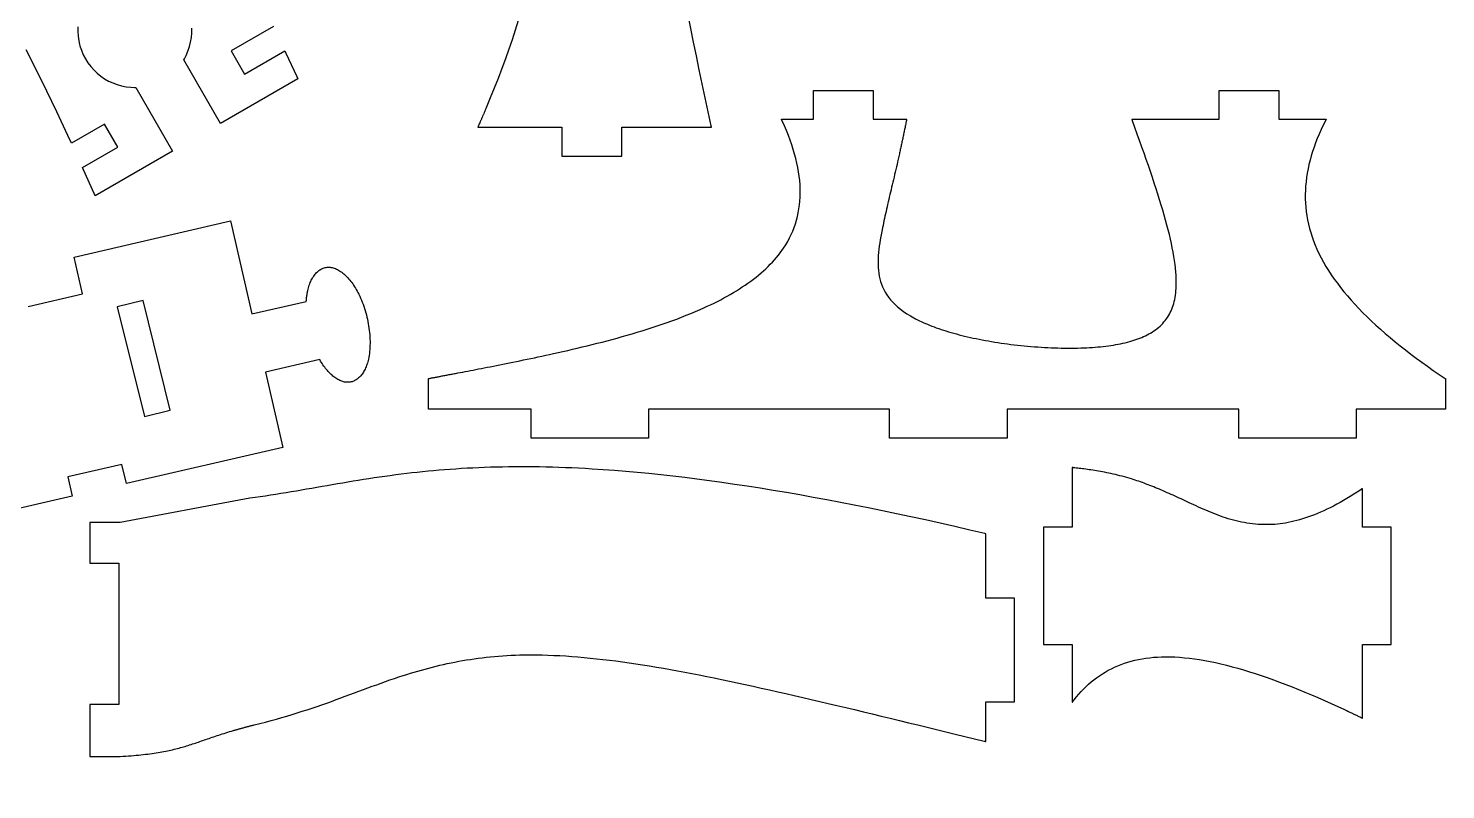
# Model space of a CAD drawing. Extents: x 0 to 202, y 0 to 290.
# Drawn here: x 97.7 to 196.1, y 0 to 52.9 of the extents above; entities that cross this region are included whole.
import ezdxf

# ---------------------------------------------------------------- set-up
doc = ezdxf.new("R2010")
doc.units = 0
doc.layers.get('0').update_dxf_attribs({"linetype": 'CONTINUOUS'})

msp = doc.modelspace()

# ---------------------------------------------------------------- linework, layer by layer
at = {"color": 0}
for points in [[(131.684, 53.4233), (131.477, 52.7631), (131.26, 52.0994), (131.033, 51.4328), (130.796, 50.7631), (130.55, 50.0901), (130.293, 49.4143), (130.028, 48.7353), (129.752, 48.0535), (129.468, 47.3686), (129.45, 47.3271), (129.433, 47.2856), (129.398, 47.2025), (129.38, 47.161), (129.362, 47.1193), (129.345, 47.0778), (129.327, 47.0363), (129.291, 46.9529), (129.273, 46.9114), (129.255, 46.8697), (129.238, 46.8281), (129.22, 46.7864), (129.184, 46.7031), (129.166, 46.6614), (129.148, 46.6197), (129.129, 46.5779), (129.111, 46.5363), (129.093, 46.4944), (129.075, 46.4528), (129.056, 46.411), (129.038, 46.3693), (129.02, 46.3274), (128.983, 46.2439), (128.965, 46.2021), (128.928, 46.1183), (128.926, 46.1149), (128.924, 46.1114), (128.921, 46.1043), (128.92, 46.1008), (128.918, 46.0974), (128.917, 46.0938), (128.915, 46.0903), (128.914, 46.0868), (128.912, 46.0833), (128.91, 46.0797), (128.909, 46.0763), (128.907, 46.0728), (128.906, 46.0692), (128.903, 46.0622), (128.901, 46.0588), (128.898, 46.0517), (128.897, 46.0481), (128.895, 46.0446), (128.893, 46.0411), (128.892, 46.0376), (128.89, 46.034), (128.889, 46.0306), (128.887, 46.0271), (128.884, 46.02), (128.883, 46.0165), (128.881, 46.0131), (134.726, 46.0131), (134.726, 44.0131), (138.876, 44.0131), (138.876, 46.0131), (145.11, 46.0131), (145.108, 46.0192), (145.108, 46.0221), (145.106, 46.0342), (145.104, 46.0372), (145.104, 46.0403), (145.101, 46.0554), (145.1, 46.0585), (145.099, 46.0675), (145.097, 46.0706), (145.097, 46.0736), (145.096, 46.0767), (145.093, 46.0918), (145.092, 46.0947), (145.092, 46.1008), (145.09, 46.1039), (144.878, 47.0874), (144.669, 48.0654), (144.464, 49.0383), (144.263, 50.0057), (144.063, 50.9678), (143.867, 51.9243), (143.675, 52.8754), (143.486, 53.8208)], [(101.123, 52.9883), (101.116, 52.6636), (101.135, 52.3367), (101.183, 52.0092), (101.236, 51.7632), (101.258, 51.6825), (101.281, 51.6018), (101.361, 51.3633), (101.489, 51.0581), (101.64, 50.7674), (101.813, 50.4925), (102.007, 50.2343), (102.22, 49.9938), (102.452, 49.7721), (102.7, 49.57), (102.964, 49.3886), (103.242, 49.2289), (103.533, 49.0918), (103.835, 48.9785), (104.148, 48.8896), (104.469, 48.8265), (104.798, 48.7901), (105.05, 48.78), (105.133, 48.7813), (107.694, 44.349), (107.694, 44.349), (102.323, 41.2458), (102.25, 41.4107), (101.517, 43.0561), (101.442, 43.2203), (103.891, 44.6349), (102.966, 46.2367), (100.67, 44.9103), (100.418, 45.4549), (99.65, 47.0825), (98.6057, 49.2428), (97.5372, 51.3911)], [(114.707, 53.0203), (111.754, 51.3143), (112.68, 49.7124), (115.491, 51.3365), (115.566, 51.1731), (116.312, 49.5343), (116.385, 49.37), (111.028, 46.2749), (108.467, 50.7072), (108.51, 50.779), (108.627, 51.0019), (108.76, 51.3051), (108.865, 51.6151), (108.945, 51.9303), (108.997, 52.2487), (109.024, 52.5692), (109.025, 52.8899)], [(97.6604, 33.5621), (101.441, 34.435), (100.849, 37.0026), (111.712, 39.5133), (113.205, 33.0457), (116.975, 33.916), (116.977, 33.9389), (116.978, 33.9617), (116.98, 33.9844), (116.982, 34.0069), (116.983, 34.0296), (116.985, 34.0521), (116.987, 34.0746), (116.99, 34.0969), (116.992, 34.1193), (116.994, 34.1415), (116.996, 34.1636), (116.999, 34.1857), (117.001, 34.2078), (117.004, 34.2297), (117.007, 34.2515), (117.01, 34.2733), (117.012, 34.2951), (117.015, 34.3167), (117.018, 34.3383), (117.022, 34.3597), (117.025, 34.3812), (117.028, 34.4025), (117.032, 34.4238), (117.035, 34.4449), (117.038, 34.466), (117.042, 34.4869), (117.046, 34.5079), (117.05, 34.5288), (117.054, 34.5494), (117.057, 34.5701), (117.079, 34.6715), (117.102, 34.7706), (117.127, 34.8672), (117.155, 34.9612), (117.185, 35.0528), (117.217, 35.1415), (117.25, 35.2276), (117.286, 35.3108), (117.324, 35.3911), (117.364, 35.4686), (117.405, 35.5429), (117.449, 35.6143), (117.494, 35.6825), (117.541, 35.7474), (117.589, 35.809), (117.639, 35.8674), (117.691, 35.9224), (117.744, 35.9738), (117.799, 36.0215), (117.855, 36.0658), (117.912, 36.1064), (117.971, 36.1432), (118.031, 36.1761), (118.092, 36.2053), (118.155, 36.2304), (118.218, 36.2515), (118.283, 36.2685), (118.348, 36.2813), (118.415, 36.29), (118.483, 36.2943), (118.551, 36.2942), (118.624, 36.2894), (118.697, 36.28), (118.77, 36.2658), (118.844, 36.2472), (118.918, 36.2242), (118.992, 36.1965), (119.066, 36.1647), (119.14, 36.1285), (119.213, 36.0882), (119.287, 36.0439), (119.36, 35.9954), (119.433, 35.9431), (119.506, 35.8869), (119.578, 35.8269), (119.65, 35.7633), (119.722, 35.696), (119.792, 35.6251), (119.862, 35.5508), (119.931, 35.4732), (119.999, 35.3922), (120.067, 35.3081), (120.133, 35.2207), (120.198, 35.1303), (120.263, 35.0368), (120.326, 34.9404), (120.387, 34.8413), (120.448, 34.7394), (120.507, 34.6349), (120.565, 34.5276), (120.621, 34.4179), (120.685, 34.2854), (120.747, 34.1497), (120.806, 34.0113), (120.863, 33.8703), (120.917, 33.7271), (120.968, 33.5817), (121.017, 33.4343), (121.062, 33.2854), (121.105, 33.135), (121.146, 32.9835), (121.183, 32.8308), (121.218, 32.6775), (121.249, 32.5236), (121.278, 32.3693), (121.304, 32.215), (121.327, 32.0607), (121.347, 31.9068), (121.363, 31.7533), (121.377, 31.6008), (121.387, 31.4492), (121.395, 31.2988), (121.399, 31.1499), (121.4, 31.0025), (121.397, 30.8571), (121.392, 30.7139), (121.383, 30.5729), (121.371, 30.4344), (121.355, 30.2988), (121.336, 30.1661), (121.313, 30.0367), (121.288, 29.9106), (121.265, 29.8161), (121.241, 29.7239), (121.214, 29.634), (121.186, 29.5464), (121.156, 29.4614), (121.124, 29.3788), (121.09, 29.2988), (121.054, 29.2214), (121.017, 29.1465), (120.978, 29.0746), (120.937, 29.0053), (120.895, 28.939), (120.851, 28.8756), (120.805, 28.815), (120.758, 28.7575), (120.71, 28.7032), (120.66, 28.6519), (120.608, 28.6039), (120.556, 28.5592), (120.502, 28.5176), (120.447, 28.4797), (120.391, 28.445), (120.333, 28.4139), (120.275, 28.3864), (120.215, 28.3625), (120.154, 28.3422), (120.093, 28.3257), (120.03, 28.3131), (119.966, 28.3042), (119.902, 28.2992), (119.836, 28.2982), (119.77, 28.3014), (119.703, 28.3083), (119.636, 28.3192), (119.568, 28.3339), (119.501, 28.3524), (119.433, 28.3744), (119.366, 28.4003), (119.298, 28.4297), (119.23, 28.4626), (119.163, 28.499), (119.095, 28.5389), (119.028, 28.5821), (118.961, 28.6288), (118.894, 28.6785), (118.828, 28.7315), (118.762, 28.7876), (118.696, 28.8468), (118.631, 28.9092), (118.567, 28.9743), (118.503, 29.0425), (118.439, 29.1135), (118.377, 29.1874), (118.315, 29.2639), (118.254, 29.3432), (118.194, 29.4251), (118.135, 29.5097), (118.077, 29.5967), (118.02, 29.6862), (117.964, 29.7781), (117.909, 29.8724), (117.909, 29.8724), (114.139, 29.0021), (115.345, 23.7774), (104.482, 21.2665), (104.175, 22.5964), (100.423, 21.7303), (100.73, 20.3996), (12.4702, 0.00092)]]:
    msp.add_lwpolyline(points, dxfattribs=at)
for points in [[(187.732, 46.4646), (187.578, 46.1581), (187.433, 45.8524), (187.297, 45.5471), (187.169, 45.2426), (187.051, 44.9388), (186.942, 44.6354), (186.84, 44.3328), (186.749, 44.0307), (186.665, 43.7294), (186.592, 43.4286), (186.526, 43.1285), (186.471, 42.8289), (186.425, 42.53), (186.389, 42.2317), (186.361, 41.934), (186.343, 41.6369), (186.336, 41.3406), (186.337, 41.0447), (186.349, 40.7494), (186.371, 40.4549), (186.401, 40.161), (186.443, 39.8676), (186.494, 39.5749), (186.556, 39.2828), (186.628, 38.9911), (186.71, 38.7003), (186.803, 38.41), (186.906, 38.1203), (187.018, 37.8311), (187.143, 37.5426), (187.282, 37.2449), (187.433, 36.9476), (187.594, 36.6511), (187.767, 36.355), (187.95, 36.0596), (188.144, 35.7646), (188.347, 35.4703), (188.563, 35.1765), (188.786, 34.8832), (189.021, 34.5906), (189.265, 34.2983), (189.519, 34.0067), (189.783, 33.7156), (190.057, 33.4249), (190.34, 33.1349), (190.632, 32.8453), (190.933, 32.5563), (191.244, 32.2676), (191.564, 31.9797), (191.892, 31.6921), (192.228, 31.405), (192.574, 31.1185), (192.928, 30.8325), (193.29, 30.5469), (193.661, 30.2618), (194.039, 29.9772), (194.425, 29.6931), (194.819, 29.4093), (195.222, 29.1261), (195.632, 28.8433), (196.049, 28.561), (196.05, 28.5603), (196.051, 28.5596), (196.053, 28.5581), (196.054, 28.5574), (196.056, 28.5565), (196.057, 28.5558), (196.058, 28.5551), (196.058, 28.5543), (196.06, 28.5536), (196.061, 28.5529), (196.063, 28.5521), (196.064, 28.5514), (196.064, 28.5507), (196.067, 28.5492), (196.068, 28.5483), (196.069, 28.5476), (196.069, 28.5469), (196.071, 28.5461), (196.072, 28.5454), (196.075, 28.5439), (196.075, 28.5432), (196.076, 28.5425), (196.078, 28.5417), (196.079, 28.541), (196.081, 28.5403), (196.082, 28.5388), (196.082, 26.4238), (189.876, 26.4238), (189.876, 24.4238), (181.726, 24.4238), (181.726, 26.4238), (165.629, 26.4238), (165.629, 24.4238), (157.479, 24.4238), (157.479, 26.4238), (140.74, 26.4238), (140.74, 24.4238), (132.589, 24.4238), (132.589, 26.4238), (125.461, 26.4238), (125.461, 28.561), (125.463, 28.5612), (125.465, 28.5617), (125.468, 28.5621), (125.469, 28.5625), (125.472, 28.5628), (125.473, 28.5632), (125.476, 28.5636), (125.478, 28.564), (125.48, 28.5643), (125.482, 28.5647), (125.484, 28.5651), (125.486, 28.5656), (125.49, 28.5663), (125.492, 28.5667), (125.494, 28.5671), (125.496, 28.5675), (125.498, 28.5678), (125.5, 28.5682), (125.502, 28.5686), (125.504, 28.5689), (125.506, 28.5694), (125.508, 28.5697), (125.51, 28.5701), (125.512, 28.5706), (125.514, 28.571), (125.516, 28.5712), (125.518, 28.5717), (125.52, 28.5721), (125.522, 28.5724), (125.572, 28.5819), (125.624, 28.5915), (125.676, 28.6014), (125.729, 28.6117), (125.784, 28.6219), (125.84, 28.6325), (125.896, 28.6432), (125.954, 28.6542), (126.013, 28.6654), (126.073, 28.6768), (126.134, 28.6883), (126.197, 28.7001), (126.26, 28.7122), (126.324, 28.7244), (126.39, 28.7371), (126.457, 28.7497), (126.524, 28.7626), (126.593, 28.7758), (126.663, 28.7892), (126.734, 28.8026), (126.807, 28.8165), (126.88, 28.8306), (126.954, 28.8447), (127.03, 28.8592), (127.106, 28.8739), (127.184, 28.8888), (127.263, 28.9039), (127.343, 28.9192), (127.424, 28.9347), (127.506, 28.9506), (127.67, 28.9819), (127.838, 29.0142), (128.01, 29.0472), (128.187, 29.0811), (128.368, 29.116), (128.553, 29.1515), (128.743, 29.1881), (128.937, 29.2254), (129.134, 29.2639), (129.336, 29.3031), (129.542, 29.3432), (129.751, 29.3843), (129.965, 29.4264), (130.182, 29.4694), (130.403, 29.5133), (130.628, 29.5583), (130.857, 29.6044), (131.089, 29.6514), (131.325, 29.6994), (131.565, 29.7485), (131.808, 29.7986), (132.054, 29.8497), (132.304, 29.9019), (132.557, 29.9553), (132.814, 30.0097), (133.074, 30.0653), (133.337, 30.1219), (133.603, 30.1797), (133.872, 30.2386), (134.145, 30.2988), (134.468, 30.3706), (134.794, 30.4442), (135.124, 30.5194), (135.457, 30.5965), (135.793, 30.6754), (136.132, 30.756), (136.472, 30.8386), (136.816, 30.9231), (137.16, 31.0096), (137.507, 31.0982), (137.854, 31.1888), (138.203, 31.2814), (138.552, 31.3761), (138.901, 31.4732), (139.251, 31.5724), (139.6, 31.6739), (139.95, 31.7776), (140.299, 31.8837), (140.646, 31.9924), (140.992, 32.1033), (141.336, 32.2168), (141.679, 32.3328), (142.021, 32.4514), (142.358, 32.5725), (142.694, 32.6962), (143.028, 32.8228), (143.357, 32.9521), (143.683, 33.084), (144.006, 33.2189), (144.325, 33.3565), (144.569, 33.4657), (144.811, 33.5767), (145.05, 33.6893), (145.286, 33.8039), (145.518, 33.9204), (145.747, 34.0388), (145.972, 34.1589), (146.194, 34.281), (146.413, 34.4049), (146.628, 34.5307), (146.837, 34.6585), (147.044, 34.7882), (147.247, 34.9197), (147.446, 35.0532), (147.64, 35.1888), (147.831, 35.3261), (148.017, 35.4656), (148.199, 35.6069), (148.375, 35.7503), (148.547, 35.8956), (148.715, 36.0429), (148.879, 36.1922), (149.036, 36.3435), (149.19, 36.4969), (149.337, 36.6524), (149.481, 36.8099), (149.619, 36.9693), (149.751, 37.131), (149.879, 37.2946), (150.001, 37.4604), (150.117, 37.6282), (150.264, 37.8565), (150.401, 38.0886), (150.528, 38.3246), (150.644, 38.5643), (150.751, 38.8078), (150.849, 39.055), (150.936, 39.3061), (151.013, 39.561), (151.081, 39.8196), (151.138, 40.0821), (151.183, 40.3483), (151.221, 40.6183), (151.247, 40.8921), (151.264, 41.1696), (151.271, 41.451), (151.268, 41.736), (151.256, 42.0249), (151.232, 42.3175), (151.199, 42.6139), (151.156, 42.914), (151.101, 43.2181), (151.039, 43.5257), (150.965, 43.8371), (150.881, 44.1524), (150.788, 44.4712), (150.683, 44.7939), (150.569, 45.1204), (150.446, 45.4507), (150.313, 45.7846), (150.168, 46.1222), (150.014, 46.4636), (150.013, 46.4672), (150.01, 46.4707), (150.008, 46.4743), (150.007, 46.4779), (150.006, 46.4814), (150.004, 46.485), (150.003, 46.4885), (150, 46.4921), (149.999, 46.4956), (149.997, 46.4992), (149.996, 46.5028), (149.994, 46.5062), (149.992, 46.5099), (149.99, 46.5133), (149.989, 46.5169), (149.987, 46.5206), (149.983, 46.5275), (149.982, 46.5311), (149.981, 46.5347), (149.979, 46.5382), (149.978, 46.5418), (149.976, 46.5454), (149.974, 46.5489), (149.972, 46.5525), (149.971, 46.556), (149.969, 46.5596), (149.968, 46.5631), (149.965, 46.5667), (149.964, 46.5701), (149.962, 46.5738), (152.183, 46.5738), (152.183, 48.5738), (156.333, 48.5738), (156.333, 46.5738), (158.66, 46.5738), (158.66, 46.5707), (158.657, 46.5618), (158.657, 46.5588), (158.657, 46.5558), (158.654, 46.5439), (158.653, 46.5408), (158.651, 46.5318), (158.651, 46.5288), (158.65, 46.5258), (158.65, 46.5228), (158.649, 46.5168), (158.647, 46.5139), (158.647, 46.5079), (158.646, 46.5049), (158.646, 46.5019), (158.644, 46.4989), (158.643, 46.4899), (158.643, 46.4868), (158.642, 46.4839), (158.626, 46.4047), (158.61, 46.3257), (158.593, 46.2467), (158.578, 46.1679), (158.561, 46.0893), (158.546, 46.0107), (158.529, 45.9324), (158.513, 45.8542), (158.497, 45.7761), (158.481, 45.6982), (158.464, 45.6203), (158.449, 45.5426), (158.432, 45.4651), (158.415, 45.3878), (158.399, 45.3106), (158.383, 45.2335), (158.367, 45.1565), (158.35, 45.0797), (158.333, 45.0031), (158.318, 44.9265), (158.301, 44.8501), (158.285, 44.7739), (158.268, 44.6978), (158.251, 44.6218), (158.235, 44.546), (158.219, 44.4703), (158.203, 44.3949), (158.186, 44.3194), (158.169, 44.2442), (158.153, 44.169), (158.112, 43.9854), (158.071, 43.8025), (158.031, 43.6204), (157.989, 43.4393), (157.947, 43.259), (157.907, 43.0796), (157.865, 42.901), (157.824, 42.7233), (157.782, 42.5465), (157.74, 42.3706), (157.699, 42.1956), (157.657, 42.0214), (157.617, 41.8482), (157.575, 41.6758), (157.535, 41.5044), (157.494, 41.334), (157.456, 41.1644), (157.415, 40.9958), (157.376, 40.8281), (157.337, 40.6613), (157.3, 40.4954), (157.263, 40.3306), (157.225, 40.1667), (157.189, 40.0036), (157.153, 39.8417), (157.118, 39.6806), (157.083, 39.5206), (157.05, 39.3614), (157.018, 39.2033), (156.986, 39.0461), (156.956, 38.89), (156.911, 38.6592), (156.869, 38.4306), (156.831, 38.2043), (156.794, 37.9804), (156.761, 37.759), (156.733, 37.54), (156.71, 37.3233), (156.692, 37.1092), (156.679, 36.8975), (156.672, 36.6883), (156.674, 36.4817), (156.681, 36.2776), (156.697, 36.0761), (156.721, 35.8771), (156.754, 35.6807), (156.796, 35.4869), (156.849, 35.2958), (156.911, 35.1075), (156.985, 34.9218), (157.071, 34.7387), (157.168, 34.5585), (157.278, 34.381), (157.4, 34.2061), (157.538, 34.0342), (157.688, 33.8651), (157.853, 33.6988), (158.033, 33.5353), (158.231, 33.3747), (158.443, 33.2171), (158.672, 33.0622), (158.918, 32.9104), (159.036, 32.8431), (159.156, 32.7762), (159.281, 32.7103), (159.408, 32.6449), (159.54, 32.5803), (159.675, 32.5164), (159.814, 32.4532), (159.957, 32.3908), (160.103, 32.3292), (160.251, 32.2683), (160.404, 32.2085), (160.56, 32.1493), (160.719, 32.091), (160.882, 32.0336), (161.049, 31.9771), (161.218, 31.9214), (161.39, 31.8667), (161.567, 31.8131), (161.744, 31.7601), (161.926, 31.7083), (162.112, 31.6575), (162.3, 31.6076), (162.492, 31.5589), (162.686, 31.5111), (162.883, 31.4644), (163.083, 31.4187), (163.286, 31.3743), (163.492, 31.3308), (163.7, 31.2886), (163.911, 31.2475), (164.124, 31.2079), (164.337, 31.1696), (164.554, 31.1325), (164.774, 31.0965), (164.994, 31.0618), (165.218, 31.0283), (165.443, 30.9962), (165.669, 30.9654), (165.897, 30.936), (166.126, 30.9079), (166.358, 30.8812), (166.589, 30.856), (166.822, 30.8322), (167.056, 30.81), (167.289, 30.7893), (167.524, 30.7701), (167.758, 30.7526), (167.993, 30.7367), (168.226, 30.7225), (168.461, 30.7099), (168.694, 30.699), (168.928, 30.6899), (169.16, 30.6825), (169.392, 30.6769), (169.622, 30.6732), (169.851, 30.6713), (170.079, 30.6713), (170.304, 30.6732), (170.529, 30.6771), (170.751, 30.6829), (170.972, 30.6907), (171.169, 30.6997), (171.365, 30.7103), (171.558, 30.7228), (171.75, 30.7369), (171.939, 30.7529), (172.125, 30.7707), (172.308, 30.7904), (172.489, 30.8118), (172.667, 30.8351), (172.843, 30.8604), (173.015, 30.8875), (173.186, 30.9165), (173.353, 30.9475), (173.517, 30.9806), (173.678, 31.0154), (173.836, 31.0524), (173.992, 31.0913), (174.143, 31.1322), (174.292, 31.1751), (174.438, 31.2203), (174.579, 31.2674), (174.718, 31.3167), (174.854, 31.3681), (174.986, 31.4215), (175.114, 31.4772), (175.239, 31.535), (175.361, 31.595), (175.478, 31.6572), (175.592, 31.7217), (175.701, 31.7885), (175.821, 31.8658), (175.935, 31.9461), (176.044, 32.0292), (176.15, 32.1153), (176.251, 32.2042), (176.347, 32.2961), (176.439, 32.391), (176.526, 32.4889), (176.608, 32.5899), (176.688, 32.6939), (176.761, 32.8011), (176.832, 32.9114), (176.897, 33.025), (176.958, 33.1417), (177.015, 33.2617), (177.068, 33.385), (177.117, 33.5115), (177.161, 33.6415), (177.201, 33.7749), (177.237, 33.9115), (177.269, 34.0517), (177.297, 34.1953), (177.321, 34.3425), (177.342, 34.4931), (177.357, 34.6474), (177.369, 34.8051), (177.378, 34.9667), (177.382, 35.1318), (177.382, 35.3007), (177.379, 35.4732), (177.368, 35.7175), (177.35, 35.969), (177.325, 36.2276), (177.293, 36.4935), (177.256, 36.7665), (177.211, 37.0469), (177.161, 37.3344), (177.104, 37.6293), (177.042, 37.9315), (176.972, 38.241), (176.899, 38.5578), (176.818, 38.8821), (176.732, 39.2137), (176.64, 39.5526), (176.543, 39.8992), (176.44, 40.2531), (176.333, 40.6144), (176.221, 40.9833), (176.103, 41.3597), (175.981, 41.7436), (175.853, 42.135), (175.721, 42.5342), (175.585, 42.9407), (175.443, 43.355), (175.297, 43.7769), (175.149, 44.2065), (174.994, 44.6438), (174.836, 45.0886), (174.675, 45.5412), (174.508, 46.0017), (174.339, 46.4699), (174.339, 46.4732), (174.337, 46.4765), (174.336, 46.4799), (174.335, 46.4832), (174.332, 46.49), (174.331, 46.4933), (174.329, 46.4967), (174.329, 46.5), (174.326, 46.5067), (174.325, 46.5101), (174.324, 46.5133), (174.322, 46.5168), (174.321, 46.5201), (174.319, 46.5235), (174.319, 46.5268), (174.318, 46.5301), (174.317, 46.5335), (174.315, 46.5369), (174.314, 46.5403), (174.313, 46.5436), (174.311, 46.5469), (174.31, 46.5503), (174.31, 46.5536), (174.308, 46.5571), (174.307, 46.5604), (174.306, 46.5638), (174.303, 46.5704), (174.301, 46.5738), (180.347, 46.5738), (180.347, 48.5738), (184.497, 48.5738), (184.497, 46.5738), (187.788, 46.5738), (187.732, 46.4646)], [(103.849, 33.5343), (105.737, 25.9147), (107.532, 26.3597), (105.644, 33.9793), (103.849, 33.5343)], [(113.367, 4.50564), (113.76, 4.60047), (114.146, 4.69803), (114.526, 4.79812), (114.901, 4.90067), (115.271, 5.00543), (115.635, 5.11219), (115.995, 5.22086), (116.349, 5.33117), (116.7, 5.44303), (117.046, 5.55626), (117.388, 5.67063), (117.726, 5.78597), (118.06, 5.90213), (118.391, 6.01893), (118.719, 6.13618), (119.043, 6.25369), (119.365, 6.37131), (119.685, 6.48888), (120.002, 6.60618), (120.317, 6.7231), (120.63, 6.83936), (120.941, 6.95486), (121.251, 7.06944), (121.56, 7.18283), (121.867, 7.29497), (122.174, 7.4056), (122.48, 7.51454), (122.785, 7.62169), (123.091, 7.72678), (123.397, 7.82969), (123.703, 7.93018), (123.953, 8.01036), (124.205, 8.08871), (124.457, 8.1651), (124.71, 8.23958), (124.964, 8.31207), (125.218, 8.38254), (125.474, 8.4509), (125.73, 8.51719), (125.988, 8.58132), (126.247, 8.64324), (126.507, 8.70296), (126.768, 8.76036), (127.031, 8.81543), (127.295, 8.86817), (127.561, 8.91851), (127.828, 8.96636), (128.097, 9.01178), (128.369, 9.05464), (128.641, 9.09494), (128.916, 9.13265), (129.193, 9.16769), (129.472, 9.20003), (129.753, 9.22965), (130.037, 9.25651), (130.322, 9.28054), (130.611, 9.30171), (130.901, 9.31999), (131.195, 9.33529), (131.491, 9.34765), (131.789, 9.35699), (132.173, 9.36447), (132.562, 9.36724), (132.955, 9.36529), (133.352, 9.35867), (133.754, 9.3475), (134.16, 9.33176), (134.571, 9.31164), (134.987, 9.28706), (135.407, 9.25819), (135.831, 9.22499), (136.26, 9.18767), (136.694, 9.14615), (137.132, 9.10058), (137.575, 9.051), (138.022, 8.99744), (138.474, 8.94006), (138.931, 8.87879), (139.392, 8.81381), (139.858, 8.74507), (140.329, 8.67275), (140.804, 8.59685), (141.283, 8.51742), (141.768, 8.43457), (142.257, 8.34831), (142.751, 8.25874), (143.25, 8.1659), (143.753, 8.06988), (144.261, 7.97076), (144.774, 7.86854), (145.29, 7.76335), (145.813, 7.65533), (146.354, 7.54161), (146.901, 7.42524), (147.453, 7.30632), (148.008, 7.18494), (148.569, 7.06114), (149.135, 6.93494), (149.704, 6.80653), (150.279, 6.67589), (150.858, 6.54308), (151.442, 6.40821), (152.029, 6.27126), (152.622, 6.13243), (153.219, 5.99169), (153.821, 5.84912), (154.426, 5.70481), (155.038, 5.55881), (155.653, 5.41118), (156.271, 5.26204), (156.894, 5.11139), (157.522, 4.95931), (158.154, 4.80588), (158.79, 4.65115), (159.432, 4.49517), (160.076, 4.33806), (160.725, 4.1799), (161.378, 4.02067), (162.036, 3.86046), (162.697, 3.69943), (163.362, 3.53749), (164.032, 3.37483), (164.036, 3.37386), (164.04, 3.37283), (164.049, 3.37088), (164.053, 3.36985), (164.057, 3.36888), (164.061, 3.36783), (164.065, 3.36686), (164.069, 3.36583), (164.074, 3.36486), (164.078, 3.36388), (164.082, 3.36285), (164.086, 3.36187), (164.09, 3.36083), (164.094, 3.35986), (164.099, 3.35883), (164.107, 3.35688), (164.11, 3.35585), (164.114, 3.35487), (164.118, 3.35385), (164.122, 3.35286), (164.126, 3.35183), (164.131, 3.35086), (164.135, 3.34987), (164.139, 3.34885), (164.143, 3.34787), (164.147, 3.34685), (164.151, 3.34586), (164.156, 3.34483), (164.156, 6.1141), (166.156, 6.1141), (166.156, 13.3141), (164.156, 13.3141), (164.156, 17.7758), (164.079, 17.794), (163.038, 18.0385), (162.004, 18.2765), (160.981, 18.5085), (159.965, 18.7339), (158.958, 18.9529), (157.961, 19.1657), (156.974, 19.3721), (155.994, 19.5718), (155.024, 19.7651), (154.063, 19.9521), (153.11, 20.1324), (152.167, 20.3061), (151.233, 20.4732), (150.31, 20.6338), (149.394, 20.7875), (148.489, 20.9346), (147.592, 21.075), (146.706, 21.2088), (145.828, 21.3356), (144.96, 21.4557), (144.101, 21.5689), (143.253, 21.6753), (142.414, 21.7747), (141.585, 21.8672), (140.765, 21.9528), (139.957, 22.0314), (139.157, 22.1029), (138.367, 22.1675), (137.587, 22.2249), (136.817, 22.2753), (136.348, 22.3026), (135.883, 22.3274), (135.422, 22.3492), (134.964, 22.3683), (134.511, 22.3847), (134.061, 22.3983), (133.615, 22.4092), (133.173, 22.4176), (132.735, 22.4233), (132.3, 22.4265), (131.869, 22.4271), (131.442, 22.4253), (131.018, 22.4208), (130.597, 22.4142), (130.18, 22.405), (129.767, 22.3933), (129.357, 22.3796), (128.95, 22.3633), (128.546, 22.345), (128.146, 22.3243), (127.749, 22.3014), (127.355, 22.2764), (126.964, 22.2493), (126.576, 22.22), (126.192, 22.1887), (125.81, 22.1554), (125.431, 22.1201), (125.055, 22.0828), (124.682, 22.0436), (124.312, 22.0025), (123.945, 21.9596), (123.562, 21.9125), (123.182, 21.8635), (122.804, 21.8128), (122.429, 21.7604), (122.056, 21.7067), (121.686, 21.6515), (121.317, 21.5953), (120.951, 21.5378), (120.586, 21.4794), (120.223, 21.4201), (119.861, 21.3601), (119.501, 21.2994), (119.141, 21.2383), (118.783, 21.1768), (118.425, 21.115), (118.068, 21.0531), (117.712, 20.9911), (117.356, 20.9293), (117, 20.8676), (116.644, 20.8064), (116.288, 20.7457), (115.931, 20.6854), (115.574, 20.626), (115.217, 20.5672), (114.858, 20.5096), (114.499, 20.4529), (114.139, 20.3975), (113.778, 20.3433), (113.415, 20.2907), (113.05, 20.2396), (112.684, 20.1901), (112.684, 20.1901), (112.684, 20.19), (112.684, 20.19), (112.684, 20.19), (112.683, 20.19), (112.683, 20.19), (112.683, 20.19), (112.683, 20.1899), (112.683, 20.1899), (112.683, 20.1899), (112.682, 20.1899), (112.682, 20.1897), (112.682, 20.1897), (112.682, 20.1897), (112.682, 20.1897), (104.046, 18.5693), (101.956, 18.5693), (101.956, 15.725), (103.956, 15.725), (103.956, 5.92497), (101.956, 5.92497), (101.956, 2.30854), (104.059, 2.30854), (104.059, 2.3086), (104.06, 2.3086), (104.06, 2.30865), (104.061, 2.30865), (104.061, 2.30871), (104.061, 2.30871), (104.256, 2.32026), (104.446, 2.33257), (104.631, 2.34571), (104.813, 2.35954), (104.99, 2.37414), (105.163, 2.38949), (105.332, 2.40554), (105.497, 2.42231), (105.658, 2.43978), (105.816, 2.4579), (105.97, 2.47678), (106.121, 2.49625), (106.268, 2.51644), (106.412, 2.53728), (106.553, 2.55871), (106.691, 2.58078), (106.825, 2.60346), (106.957, 2.62674), (107.086, 2.65061), (107.213, 2.67507), (107.337, 2.70008), (107.458, 2.72564), (107.577, 2.75174), (107.694, 2.77843), (107.809, 2.80561), (107.921, 2.83328), (108.032, 2.86149), (108.141, 2.89014), (108.248, 2.91932), (108.353, 2.94894), (108.457, 2.979), (108.564, 3.01047), (108.669, 3.04243), (108.774, 3.07471), (108.878, 3.10742), (108.981, 3.14051), (109.083, 3.17399), (109.186, 3.20785), (109.288, 3.24208), (109.39, 3.27664), (109.493, 3.31158), (109.595, 3.34685), (109.698, 3.38249), (109.802, 3.4184), (109.906, 3.45469), (110.012, 3.49126), (110.118, 3.52815), (110.225, 3.56538), (110.333, 3.60286), (110.443, 3.64068), (110.555, 3.67876), (110.668, 3.71712), (110.783, 3.75575), (110.9, 3.7946), (111.02, 3.83376), (111.141, 3.87315), (111.265, 3.91276), (111.391, 3.95264), (111.521, 3.99274), (111.653, 4.03304), (111.788, 4.07357), (111.926, 4.11431), (111.969, 4.12706), (112.013, 4.13976), (112.057, 4.1525), (112.102, 4.16531), (112.147, 4.17811), (112.192, 4.19092), (112.237, 4.20378), (112.282, 4.21664), (112.328, 4.22954), (112.375, 4.24246), (112.421, 4.25537), (112.468, 4.26833), (112.515, 4.28136), (112.563, 4.29432), (112.611, 4.3074), (112.659, 4.32042), (112.707, 4.3335), (112.756, 4.34663), (112.805, 4.35975), (112.855, 4.37289), (112.904, 4.38607), (112.954, 4.39925), (113.005, 4.41249), (113.056, 4.42572), (113.107, 4.43896), (113.158, 4.45226), (113.21, 4.4656), (113.262, 4.47894), (113.314, 4.49229), (113.367, 4.50564)], [(190.306, 4.96463), (190.306, 10.0909), (192.306, 10.0909), (192.306, 18.2408), (190.306, 18.2408), (190.306, 20.9229), (190.301, 20.9204), (190.282, 20.9071), (190.278, 20.9044), (190.263, 20.8939), (190.258, 20.8913), (190.239, 20.8779), (190.236, 20.8753), (190.232, 20.8726), (190.228, 20.87), (190.219, 20.8647), (190.217, 20.8621), (190.196, 20.8487), (190.193, 20.8463), (190.185, 20.8408), (189.939, 20.6765), (189.696, 20.5186), (189.456, 20.3669), (189.217, 20.2217), (188.982, 20.0826), (188.749, 19.9499), (188.518, 19.8231), (188.29, 19.7022), (188.065, 19.5874), (187.843, 19.4783), (187.622, 19.3751), (187.404, 19.2775), (187.189, 19.1857), (186.975, 19.0993), (186.764, 19.0185), (186.556, 18.9431), (186.349, 18.8729), (186.144, 18.8081), (185.942, 18.7483), (185.742, 18.6939), (185.544, 18.6443), (185.349, 18.5997), (185.156, 18.5601), (184.964, 18.5253), (184.774, 18.4951), (184.586, 18.4697), (184.401, 18.4489), (184.218, 18.4325), (184.036, 18.4207), (183.857, 18.4131), (183.679, 18.4097), (183.474, 18.4107), (183.271, 18.4169), (183.069, 18.4281), (182.871, 18.444), (182.674, 18.4646), (182.479, 18.4896), (182.286, 18.5187), (182.094, 18.5521), (181.906, 18.5892), (181.718, 18.63), (181.533, 18.6743), (181.349, 18.7219), (181.167, 18.7726), (180.986, 18.8264), (180.807, 18.8829), (180.631, 18.9419), (180.454, 19.0035), (180.279, 19.0671), (180.106, 19.1328), (179.933, 19.2004), (179.763, 19.2696), (179.593, 19.3403), (179.424, 19.4122), (179.256, 19.4853), (179.089, 19.5593), (178.924, 19.634), (178.758, 19.7093), (178.594, 19.785), (178.431, 19.8608), (178.268, 19.9368), (178.128, 20.0024), (177.987, 20.0675), (177.847, 20.1324), (177.708, 20.1968), (177.569, 20.2607), (177.431, 20.324), (177.293, 20.3869), (177.156, 20.4492), (177.018, 20.5107), (176.882, 20.5715), (176.746, 20.6317), (176.611, 20.6911), (176.476, 20.7497), (176.342, 20.8075), (176.208, 20.8643), (176.075, 20.9203), (175.942, 20.9753), (175.81, 21.0293), (175.678, 21.0822), (175.547, 21.134), (175.417, 21.1847), (175.288, 21.2343), (175.158, 21.2826), (175.029, 21.3297), (174.901, 21.3756), (174.774, 21.4199), (174.647, 21.4631), (174.521, 21.5047), (174.394, 21.545), (174.269, 21.5838), (174.106, 21.6331), (173.942, 21.6803), (173.779, 21.7254), (173.619, 21.7683), (173.461, 21.8093), (173.304, 21.8485), (173.15, 21.8856), (172.996, 21.921), (172.846, 21.9546), (172.696, 21.9865), (172.55, 22.0168), (172.404, 22.0456), (172.263, 22.0728), (172.122, 22.0986), (171.983, 22.1231), (171.849, 22.1463), (171.715, 22.1681), (171.585, 22.1887), (171.457, 22.2083), (171.332, 22.2268), (171.21, 22.2443), (171.089, 22.261), (170.972, 22.2767), (170.858, 22.2915), (170.747, 22.3057), (170.64, 22.3192), (170.535, 22.3319), (170.433, 22.3443), (170.335, 22.3561), (170.24, 22.3675), (170.237, 22.3678), (170.235, 22.3681), (170.228, 22.3688), (170.225, 22.3692), (170.222, 22.3694), (170.219, 22.3699), (170.217, 22.3701), (170.214, 22.3704), (170.211, 22.3708), (170.208, 22.3711), (170.206, 22.3715), (170.203, 22.3718), (170.197, 22.3725), (170.194, 22.3728), (170.192, 22.3731), (170.189, 22.3735), (170.186, 22.3738), (170.183, 22.3742), (170.181, 22.3744), (170.178, 22.3747), (170.175, 22.3751), (170.172, 22.3756), (170.169, 22.3758), (170.167, 22.3761), (170.164, 22.3765), (170.161, 22.3768), (170.158, 22.3771), (170.156, 22.3775), (170.156, 18.2408), (168.156, 18.2408), (168.156, 10.0909), (170.156, 10.0909), (170.156, 6.07189), (170.16, 6.07769), (170.165, 6.08344), (170.169, 6.08925), (170.174, 6.095), (170.178, 6.10075), (170.182, 6.10656), (170.188, 6.11231), (170.192, 6.11806), (170.196, 6.12386), (170.2, 6.12961), (170.206, 6.13542), (170.21, 6.14117), (170.214, 6.14692), (170.218, 6.15272), (170.222, 6.15847), (170.228, 6.16422), (170.232, 6.17003), (170.236, 6.17578), (170.24, 6.18158), (170.246, 6.18733), (170.25, 6.19308), (170.254, 6.19889), (170.258, 6.20464), (170.263, 6.21039), (170.268, 6.21619), (170.272, 6.22194), (170.276, 6.22775), (170.281, 6.23351), (170.286, 6.23926), (170.29, 6.24507), (170.447, 6.44114), (170.607, 6.63092), (170.772, 6.8144), (170.942, 6.99154), (171.115, 7.16228), (171.293, 7.32656), (171.475, 7.48438), (171.661, 7.63564), (171.851, 7.78033), (172.047, 7.91846), (172.247, 8.04992), (172.451, 8.17469), (172.66, 8.29275), (172.874, 8.40397), (173.092, 8.50846), (173.314, 8.60607), (173.542, 8.69678), (173.774, 8.78054), (174.011, 8.85736), (174.253, 8.92714), (174.499, 8.9899), (174.751, 9.04551), (175.007, 9.09403), (175.268, 9.13531), (175.535, 9.16943), (175.806, 9.19624), (176.082, 9.21576), (176.364, 9.22797), (176.65, 9.23275), (176.942, 9.23008), (177.269, 9.21869), (177.604, 9.19863), (177.943, 9.16992), (178.289, 9.13282), (178.64, 9.08735), (178.999, 9.03358), (179.361, 8.97174), (179.729, 8.90186), (180.103, 8.82411), (180.482, 8.7385), (180.867, 8.64524), (181.256, 8.54438), (181.65, 8.43604), (182.05, 8.32036), (182.454, 8.19743), (182.864, 8.06739), (183.278, 7.93028), (183.697, 7.78629), (184.121, 7.63547), (184.55, 7.47797), (184.982, 7.31392), (185.419, 7.14339), (185.861, 6.96647), (186.307, 6.78331), (186.757, 6.59403), (187.211, 6.39865), (187.668, 6.19743), (188.131, 5.9904), (188.596, 5.77761), (189.067, 5.55931), (189.103, 5.54178), (189.14, 5.52419), (189.178, 5.50657), (189.215, 5.48893), (189.29, 5.45356), (189.328, 5.43576), (189.365, 5.41803), (189.44, 5.38232), (189.478, 5.36442), (189.554, 5.3285), (189.592, 5.31049), (189.629, 5.29243), (189.667, 5.27436), (189.704, 5.25624), (189.781, 5.21989), (189.818, 5.20167), (189.894, 5.1651), (189.932, 5.14675), (189.969, 5.12836), (190.008, 5.10997), (190.046, 5.09153), (190.122, 5.05453), (190.16, 5.03597), (190.197, 5.01736), (190.201, 5.01563), (190.206, 5.01383), (190.208, 5.0121), (190.212, 5.01036), (190.215, 5.00857), (190.219, 5.00683), (190.224, 5.00504), (190.231, 5.00157), (190.233, 4.99978), (190.237, 4.99804), (190.242, 4.99625), (190.244, 4.99451), (190.249, 4.99278), (190.251, 4.991), (190.256, 4.98926), (190.258, 4.98747), (190.267, 4.984), (190.269, 4.98221), (190.274, 4.98047), (190.276, 4.97874), (190.281, 4.97694), (190.285, 4.97521), (190.288, 4.97342), (190.292, 4.97168), (190.294, 4.96994), (190.299, 4.96815), (190.303, 4.96642), (190.306, 4.96463)]]:
    msp.add_lwpolyline(points, close=True, dxfattribs=at)

doc.saveas('drawing.dxf')
